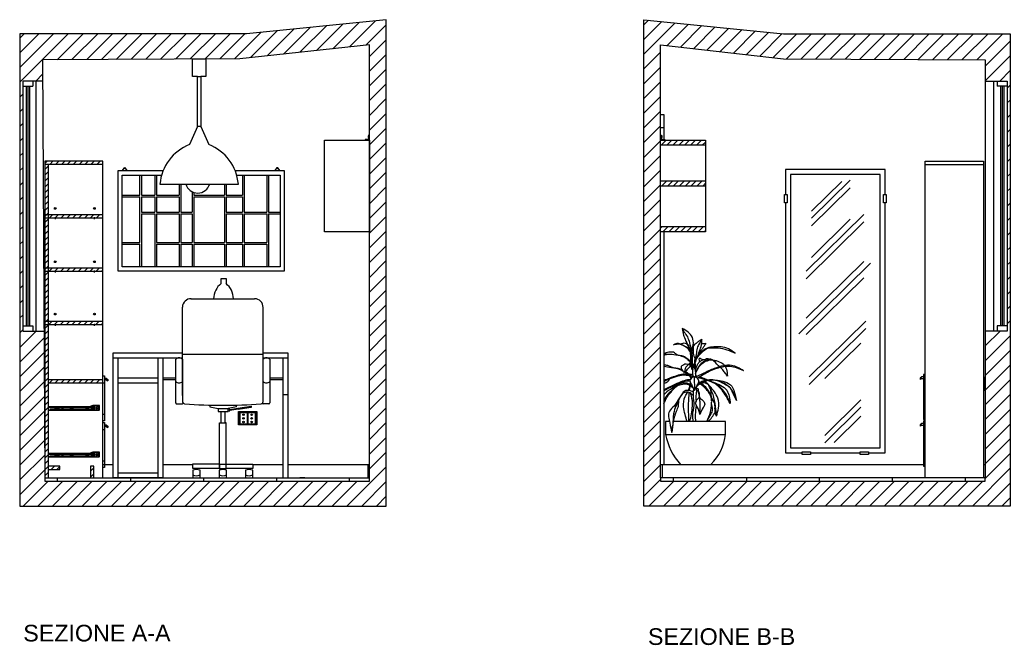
# Model space of a CAD drawing. Header units: inches. Extents: x -780 to 390, y -578 to 278.
# Drawn here: x -205 to 390, y -97 to 278 of the extents above; entities that cross this region are included whole.
import ezdxf

# ---------------------------------------------------------------- set-up
doc = ezdxf.new("R2010")
doc.units = ezdxf.units.IN
doc.header["$MEASUREMENT"] = 0
for name, color, linetype, lineweight in [('accessori', 5, 'Continuous', 9), ('accessori1', 30, 'Continuous', 5), ('finestre', 4, 'Continuous', 13), ('illuminazione', 2, 'Continuous', 13), ('linee prospetti', 1, 'Continuous', 18), ('mobili', 3, 'Continuous', 15), ('trame', 7, 'Continuous', 5)]:
    doc.layers.add(name, color=color, linetype=linetype, lineweight=lineweight)
doc.layers.add('piante', color=7, linetype='Continuous', lineweight=9, true_color=0x007a00)
doc.styles.get("Standard").update_dxf_attribs({"font": 'Arial.ttf'})
pattern_1 = [(45, (-4015.3084, -5984.924), (-1.7677675, 1.7677675), [])]

msp = doc.modelspace()

# ---------------------------------------------------------------- hatches: boundary and pattern name
at = {"layer": 'trame'}
h = msp.add_hatch(dxfattribs=at)
h.set_pattern_fill('ANSI31', color=256, scale=50)
h.set_pattern_definition([(45, (-1058.654, -357.128), (-4.419417, 4.419417), [])])
h.paths.add_polyline_path([(-204.62, 1.29), (-204.62, -13.71), (15.38, -13.71), (15.38, 1.29), (15.38, 263.06), (15.38, 278.06), (-68.5, 269.71), (-189.62, 269.71), (-204.62, 269.71)])
h.paths.add_polyline_path([(5.38, 1.29), (5.38, 3.29), (-189.62, 3.29), (-189.62, 1.29)], flags=16)
h.paths.add_polyline_path([(-189.62, 3.29), (5.35, 3.29), (5.35, 263.06), (-72.51, 254.71), (-190.94, 254.09)], flags=16)
h.paths.add_polyline_path([(-190.87, 241.29), (-202.88, 241.29), (-202.88, 91.29), (-190.08, 91.29)], flags=16)
h = msp.add_hatch(dxfattribs=at)
h.set_pattern_fill('ANSI31', color=256, scale=50)
h.set_pattern_definition([(45, (-721.3845, 382.284), (-4.419417, 4.419417), [])])
h.paths.add_polyline_path([(170.2, 278.06), (170.2, 263.06), (170.2, 1.29), (170.2, -13.71), (390.2, -13.71), (390.2, 1.29), (390.2, 269.71), (375.2, 269.71), (254.07, 269.71)])
h.paths.add_polyline_path([(254.07, 254.71), (375.2, 254.09), (375.2, 241.29), (388.46, 241.29), (388.46, 91.29), (375.2, 91.29), (375.2, 3.29), (375.2, 1.29), (180.2, 1.29), (180.2, 3.29), (180.2, 263.06)], flags=16)
h = msp.add_hatch(dxfattribs=at)
h.set_pattern_fill('ANSI31', color=256, scale=20.000006)
h.set_pattern_definition([(45, (-396.5413, -3.052), (-1.767768, 1.767768), [])])
h.paths.add_polyline_path([(207.2, 205.79), (180.2, 205.79), (180.2, 202.79), (207.2, 202.79)])
h.paths.add_polyline_path([(207.2, 181.29), (180.2, 181.29), (180.2, 178.29), (207.2, 178.29)])
h.paths.add_polyline_path([(207.2, 153.79), (180.2, 153.79), (180.2, 150.79), (207.2, 150.79)])
h = msp.add_hatch(dxfattribs=at)
h.set_pattern_fill('ANSI31', color=256, scale=20.000006)
h.set_pattern_definition(pattern_1)
h.paths.add_polyline_path([(-154.66, 191.29), (-154.66, 193.29), (-189.66, 193.29), (-189.66, 191.29)])
h.paths.add_polyline_path([(-187.66, 191.29), (-189.66, 191.29), (-189.66, 3.29), (-187.66, 3.29)], flags=17)
h = msp.add_hatch(dxfattribs=at)
h.set_pattern_fill('ANSI31', color=256, scale=20.000006)
h.set_pattern_definition(pattern_1)
h.paths.add_polyline_path([(-154.66, 161.29), (-189.66, 161.29), (-189.66, 159.29), (-154.66, 159.29)])
h = msp.add_hatch(dxfattribs=at)
h.set_pattern_fill('ANSI31', color=256, scale=20.000006)
h.set_pattern_definition(pattern_1)
h.paths.add_polyline_path([(-154.66, 129.29), (-187.66, 129.29), (-187.66, 127.29), (-154.66, 127.29)])
h = msp.add_hatch(dxfattribs=at)
h.set_pattern_fill('ANSI31', color=256, scale=20.000006)
h.set_pattern_definition(pattern_1)
h.paths.add_polyline_path([(-154.66, 97.29), (-187.66, 97.29), (-187.66, 95.29), (-154.66, 95.29)])
h = msp.add_hatch(dxfattribs=at)
h.set_pattern_fill('ANSI31', color=256, scale=20.000006)
h.set_pattern_definition(pattern_1)
h.paths.add_polyline_path([(-154.66, 62.29), (-187.66, 62.29), (-187.66, 60.29), (-154.66, 60.29)])
h = msp.add_hatch(dxfattribs=at)
h.set_pattern_fill('ANSI31', color=256, scale=20.000006)
h.set_pattern_definition(pattern_1)
h.paths.add_polyline_path([(-180.66, 10.29), (-187.66, 10.29), (-187.66, 8.29), (-180.66, 8.29)])
h.paths.add_polyline_path([(-160.23, 10.29), (-162.23, 10.29), (-162.23, 3.29), (-160.23, 3.29)])

# ---------------------------------------------------------------- linework, layer by layer
msp.add_line((-36.52, 3.29), (-33.52, 3.29))
at = {"layer": 'accessori'}
for p, q in [((-132.52, 172.88), (-132.52, 184.84)), ((-131.52, 184.84), (-131.52, 172.88)), ((-123.45, 184.84), (-123.45, 172.88)), ((-122.45, 184.84), (-122.45, 172.88)), ((-70.87, 184.84), (-70.87, 172.88)), ((-69.87, 184.84), (-69.87, 162.73)), ((-56.21, 184.84), (-56.21, 162.73)), ((-55.21, 184.84), (-55.21, 162.73)), ((-108.92, 179.53), (-108.92, 172.88)), ((-107.92, 179.53), (-107.92, 162.73)), ((-81.73, 179.53), (-81.73, 172.88)), ((-80.73, 179.53), (-80.73, 172.88)), ((-143.2, 172.88), (-132.52, 172.88)), ((-131.52, 172.88), (-123.45, 172.88)), ((-122.45, 172.88), (-108.92, 172.88)), ((-101.04, 174.87), (-101.04, 162.73)), ((-100.04, 174.46), (-100.04, 172.88)), ((-100.04, 172.88), (-81.73, 172.88)), ((-80.73, 172.88), (-70.87, 172.88)), ((-143.2, 171.88), (-132.52, 171.88)), ((-132.52, 144.52), (-132.52, 171.88)), ((-131.52, 171.88), (-131.52, 162.73)), ((-131.52, 171.88), (-123.45, 171.88)), ((-123.45, 171.88), (-123.45, 162.73)), ((-122.45, 171.88), (-122.45, 162.73)), ((-122.45, 171.88), (-108.92, 171.88)), ((-108.92, 171.88), (-108.92, 162.73)), ((-100.04, 171.88), (-100.04, 144.52)), ((-100.04, 171.88), (-81.73, 171.88)), ((-81.73, 171.88), (-81.73, 144.52)), ((-80.73, 171.88), (-80.73, 162.73)), ((-80.73, 171.88), (-70.87, 171.88)), ((-70.87, 171.88), (-70.87, 162.73)), ((-131.52, 162.73), (-123.45, 162.73)), ((-131.52, 161.73), (-131.52, 129.84)), ((-131.52, 161.73), (-123.45, 161.73)), ((-123.45, 161.73), (-123.45, 129.84)), ((-122.45, 162.73), (-108.92, 162.73)), ((-122.45, 161.73), (-122.45, 144.52)), ((-122.45, 161.73), (-108.92, 161.73)), ((-108.92, 161.73), (-108.92, 144.52)), ((-107.92, 162.73), (-101.04, 162.73)), ((-107.92, 161.73), (-107.92, 144.52)), ((-107.92, 161.73), (-101.04, 161.73)), ((-101.04, 161.73), (-101.04, 144.52)), ((-80.73, 162.73), (-70.87, 162.73)), ((-80.73, 161.73), (-80.73, 144.52)), ((-80.73, 161.73), (-70.87, 161.73)), ((-70.87, 161.73), (-70.87, 144.52)), ((-69.87, 162.73), (-56.21, 162.73)), ((-69.87, 161.73), (-69.87, 144.52)), ((-69.87, 161.73), (-56.21, 161.73)), ((-56.21, 161.73), (-56.21, 144.52)), ((-55.21, 162.73), (-48.2, 162.73)), ((-55.21, 161.73), (-55.21, 129.84)), ((-55.21, 161.73), (-48.2, 161.73)), ((-143.2, 144.52), (-132.52, 144.52)), ((-143.2, 143.52), (-132.52, 143.52)), ((-132.52, 129.84), (-132.52, 143.52)), ((-122.45, 144.52), (-108.92, 144.52)), ((-122.45, 143.52), (-122.45, 129.84)), ((-122.45, 143.52), (-108.92, 143.52)), ((-108.92, 143.52), (-108.92, 129.84)), ((-107.92, 144.52), (-101.04, 144.52)), ((-107.92, 143.52), (-107.92, 129.84)), ((-107.92, 143.52), (-101.04, 143.52)), ((-101.04, 143.52), (-101.04, 129.84)), ((-100.04, 144.52), (-81.73, 144.52)), ((-100.04, 143.52), (-100.04, 129.84)), ((-100.04, 143.52), (-81.73, 143.52)), ((-81.73, 143.52), (-81.73, 129.84)), ((-80.73, 144.52), (-70.87, 144.52)), ((-80.73, 143.52), (-80.73, 129.84)), ((-80.73, 143.52), (-70.87, 143.52)), ((-70.87, 143.52), (-70.87, 129.84)), ((-69.87, 144.52), (-56.21, 144.52)), ((-69.87, 143.52), (-69.87, 129.84)), ((-69.87, 143.52), (-56.21, 143.52)), ((-56.21, 143.52), (-56.21, 129.84)), ((185.52, 36.97), (183.26, 36.97)), ((183.26, 36.97), (183.26, 29.29)), ((219.26, 36.97), (188.02, 36.97)), ((219.26, 29.29), (219.26, 36.97)), ((183.26, 29.29), (219.26, 29.29)), ((4.35, 11.29), (4.35, 3.29)), ((180.2, 11.29), (338.2, 11.29)), ((181.2, 11.29), (181.2, 3.29)), ((192.28, 11.29), (210.34, 11.29)), ((374.2, 11.29), (375.2, 11.29))]:
    msp.add_line(p, q, dxfattribs=at)
for points in [[(-145.7, 187.34), (-145.7, 127.34), (-45.7, 127.34), (-45.7, 187.34), (-75.2, 187.34)], [(-118.61, 187.34), (-145.7, 187.34)], [(-143.2, 184.84), (-119.47, 184.84)], [(-74.35, 184.84), (-48.2, 184.84), (-48.2, 129.84), (-143.2, 129.84), (-143.2, 184.84)], [(-154.66, 11.29), (-148.65, 11.29)], [(-118.65, 11.29), (-100.89, 11.29)], [(-64.63, 11.29), (-46.65, 11.29)], [(-43.65, 11.29), (5.35, 11.29)]]:
    msp.add_lwpolyline(points, dxfattribs=at)
for centre, major_axis, start_param, end_param in [((217.41, 35.13), (24.5, 24.5), 2.525696, 3.115268), ((189.87, 32.65), (20.92, 20.92), 4.690951, 5.383738)]:
    msp.add_ellipse(centre, major_axis=major_axis, ratio=1, start_param=start_param, end_param=end_param, dxfattribs=at)
at = {"layer": 'accessori1'}
for p, q in [((4.65, 207.39), (4.85, 207.39)), ((180.9, 207.39), (180.7, 207.39))]:
    msp.add_line(p, q, dxfattribs=at)
for points in [[(5.35, 205.79), (5.35, 208.79), (4.85, 208.79), (4.85, 206.29), (2.85, 206.29), (2.85, 205.79)], [(4.85, 208.39), (4.65, 208.39), (4.65, 207.39), (4.65, 207.39)], [(180.2, 205.79), (180.2, 208.79), (180.7, 208.79), (180.7, 206.29), (182.7, 206.29), (182.7, 205.79)], [(180.7, 208.39), (180.9, 208.39), (180.9, 207.39), (180.9, 207.39)], [(-143.2, 187.34), (-141.92, 189.09)], [(-139.85, 187.34), (-141.13, 189.09)], [(-51.55, 187.34), (-50.27, 189.09)], [(-48.2, 187.34), (-49.48, 189.09)], [(255.19, 173.29), (256.19, 173.29), (256.19, 168.29), (254.69, 168.29), (254.69, 173.29), (255.19, 173.29)], [(314.69, 173.29), (315.69, 173.29), (315.69, 168.29), (314.19, 168.29), (314.19, 173.29), (314.69, 173.29)], [(374.63, 62.66), (374.25, 62.66), (374.25, 56.49), (374.63, 56.49)], [(375.2, 55.54), (374.63, 55.54), (374.63, 63.61), (375.2, 63.61)], [(-73.3, 42.43), (-73.3, 42.93), (-62.3, 42.93), (-62.3, 34.93), (-73.3, 34.93), (-73.3, 42.93)], [(-72.8, 35.43), (-62.8, 35.43), (-62.8, 42.43), (-72.8, 42.43), (-72.8, 35.43)], [(-72.3, 42.43), (-68.05, 42.43), (-68.05, 35.43), (-72.3, 35.43), (-72.3, 42.43)], [(-67.3, 42.43), (-63.3, 42.43), (-63.3, 35.43), (-67.55, 35.43), (-67.55, 42.43)], [(265.19, 17.79), (265.19, 18.79), (270.19, 18.79), (270.19, 17.29), (265.19, 17.29), (265.19, 17.79)], [(300.19, 17.79), (300.19, 18.79), (305.19, 18.79), (305.19, 17.29), (300.19, 17.29), (300.19, 17.79)]]:
    msp.add_lwpolyline(points, dxfattribs=at)
for centre, radius in [((-141.53, 189.09), 0.396), ((-49.88, 189.09), 0.396), ((-70.26, 41.04), 0.453), ((-70.26, 38.9), 0.453), ((-70.26, 36.76), 0.453), ((-65.42, 41.04), 0.453), ((-65.42, 38.9), 0.453), ((-65.42, 36.76), 0.453)]:
    msp.add_circle(centre, radius, dxfattribs=at)
at = {"layer": 'finestre', "lineweight": 5, "ltscale": 0.001}
for p, q in [((-202.88, 238.23), (-196.76, 238.23)), ((388.46, 238.23), (382.34, 238.23)), ((-202.88, 94.34), (-196.76, 94.34)), ((388.46, 94.34), (382.34, 94.34))]:
    msp.add_line(p, q, dxfattribs=at)
at = {"layer": 'finestre', "lineweight": 5}
for p, q in [((-200.84, 238.23), (-200.84, 94.34)), ((-199.82, 238.23), (-199.82, 94.34)), ((-198.8, 238.23), (-198.8, 94.34)), ((-196.76, 241.29), (-196.76, 238.23)), ((-194.72, 91.29), (-194.72, 241.29)), ((380.3, 91.29), (380.3, 241.29)), ((382.34, 241.29), (382.34, 238.23)), ((384.38, 238.23), (384.38, 94.34)), ((385.4, 238.23), (385.4, 94.34)), ((386.42, 238.23), (386.42, 94.34)), ((-196.76, 94.34), (-196.76, 91.29)), ((382.34, 94.34), (382.34, 91.29))]:
    msp.add_line(p, q, dxfattribs=at)
at = {"layer": 'finestre'}
for points in [[(-190.87, 241.29), (-202.88, 241.29), (-202.88, 91.29), (-190.08, 91.29)], [(375.2, 241.29), (388.46, 241.29), (388.46, 91.29), (375.2, 91.29)]]:
    msp.add_lwpolyline(points, dxfattribs=at)
at = {"layer": 'illuminazione'}
msp.add_line((-120.47, 179.53), (-73.35, 179.53), dxfattribs=at)
for points in [[(-97.91, 244.07), (-100.91, 244.07), (-100.91, 254.56), (-92.91, 254.56), (-92.91, 244.07), (-95.91, 244.07)], [(-95.91, 244.07), (-95.91, 214.07), (-97.91, 214.07), (-97.91, 244.07), (-95.91, 244.07)], [(-97.91, 214.07), (-102.74, 203.18)], [(-95.91, 214.07), (-91.07, 203.18)]]:
    msp.add_lwpolyline(points, dxfattribs=at)
for centre, radius, start, end in [((-92.44, 176.99), 28.14, 111.47742, 174.82264), ((-101.38, 176.99), 28.14, 5.17736, 68.52258), ((-97.74, 181.53), 7.44, 195.6007, 344.3993)]:
    msp.add_arc(centre, radius, start, end, dxfattribs=at)
at = {"layer": 'linee prospetti'}
for points in [[(15.38, 1.29), (15.38, 1.29), (15.38, 263.06), (15.38, 278.06), (-68.5, 269.71), (-189.62, 269.71), (-204.62, 269.71), (-204.62, 1.29), (-204.62, -13.71), (15.38, -13.71), (15.38, 1.29)], [(170.2, 1.29), (170.2, 1.29), (170.2, 263.06), (170.2, 278.06), (254.07, 269.71), (375.2, 269.71), (390.2, 269.71), (390.2, 1.29), (390.2, -13.71), (170.2, -13.71), (170.2, 1.29)], [(-190.94, 254.09), (-189.62, 3.29), (5.35, 3.29), (5.35, 263.06), (-72.51, 254.71), (-190.94, 254.09)], [(375.2, 254.09), (375.2, 3.29), (180.2, 3.29), (180.2, 263.06), (254.07, 254.71), (375.2, 254.09)], [(-189.62, 3.29), (-189.62, 1.29), (5.38, 1.29), (5.38, 3.29)], [(180.2, 3.29), (180.2, 1.29), (375.2, 1.29), (375.2, 3.29)]]:
    msp.add_lwpolyline(points, dxfattribs=at)
at = {"layer": 'mobili'}
for p, q in [((182.2, 213.29), (182.2, 206.29)), ((207.2, 202.79), (180.2, 202.79)), ((-154.66, 191.29), (-189.66, 191.29)), ((-187.66, 191.29), (-187.66, 3.29)), ((339.2, 191.29), (374.2, 191.29)), ((207.2, 181.29), (180.2, 181.29)), ((207.2, 178.29), (180.2, 178.29)), ((-189.66, 161.29), (-154.66, 161.29)), ((-189.66, 159.29), (-154.66, 159.29)), ((-183.67, 158.99), (-183.67, 158.79)), ((-183.07, 158.99), (-183.07, 158.79)), ((-160.07, 158.99), (-160.07, 158.79)), ((-159.47, 158.99), (-159.47, 158.79)), ((207.2, 153.79), (180.2, 153.79)), ((182.2, 150.79), (182.2, 11.29)), ((-189.66, 129.29), (-154.66, 129.29)), ((-189.66, 127.29), (-154.66, 127.29)), ((-183.67, 126.99), (-183.67, 126.79)), ((-183.07, 126.99), (-183.07, 126.79)), ((-160.07, 126.99), (-160.07, 126.79)), ((-159.47, 126.99), (-159.47, 126.79)), ((-88.22, 110.72), (-76.29, 110.72)), ((-189.66, 97.29), (-154.66, 97.29)), ((-189.66, 95.29), (-154.66, 95.29)), ((-183.67, 94.99), (-183.67, 94.79)), ((-183.67, 94.79), (-183.07, 94.79)), ((-183.07, 94.99), (-183.07, 94.79)), ((-160.07, 94.99), (-160.07, 94.79)), ((-160.07, 94.79), (-159.47, 94.79)), ((-159.47, 94.99), (-159.47, 94.79)), ((-148.65, 3.29), (-148.65, 78.29)), ((-148.65, 78.29), (-106.98, 78.29)), ((-106.98, 77.38), (-58.52, 77.38)), ((-58.52, 78.29), (-43.65, 78.29)), ((-43.65, 78.29), (-43.65, 3.29)), ((-145.65, 75.29), (-145.65, 3.29)), ((-121.65, 75.29), (-121.65, 3.29)), ((-118.65, 75.29), (-118.65, 3.29)), ((-46.65, 75.29), (-46.65, 3.29)), ((-187.66, 62.29), (-154.66, 62.29)), ((-187.66, 60.29), (-154.66, 60.29)), ((-154.66, 60.29), (-153.66, 60.29)), ((-152.66, 62.95), (-151.66, 62.31)), ((-152.66, 62.1), (-151.66, 61.45)), ((-145.65, 63.29), (-121.65, 63.29)), ((-145.65, 60.29), (-121.65, 60.29)), ((-118.65, 63.29), (-110.97, 63.29)), ((-118.65, 62.29), (-110.97, 62.29)), ((-58.52, 63.29), (-58.52, 63.29)), ((-58.52, 62.29), (-58.52, 62.29)), ((-54.52, 63.29), (-46.65, 63.29)), ((-54.52, 62.29), (-46.65, 62.29)), ((337.2, 63.75), (336.2, 63.11)), ((337.2, 62.9), (336.2, 62.25)), ((339.2, 61.09), (338.2, 61.09)), ((-110.42, 47.68), (-106.98, 47.68)), ((-55.07, 47.68), (-58.52, 47.68)), ((-46.65, 53.29), (-43.65, 53.29)), ((-165.18, 45.7), (-165.18, 45.8)), ((-160.72, 46.63), (-156.81, 46.63)), ((-90.4, 45.89), (-85.4, 44.89)), ((-85.4, 44.89), (-79.54, 44.89)), ((-74.54, 45.89), (-79.54, 44.89)), ((339.2, 42.29), (338.2, 42.29)), ((-154.66, 41.49), (-153.66, 41.49)), ((-83.86, 36.22), (-81.3, 36.22)), ((337.2, 35.75), (336.2, 35.11)), ((-154.66, 32.29), (-153.66, 32.29)), ((-152.66, 34.95), (-151.66, 34.31)), ((-152.66, 34.1), (-151.66, 33.45)), ((337.2, 34.9), (336.2, 34.25)), ((339.2, 33.09), (338.2, 33.09)), ((-160.72, 18.63), (-156.81, 18.63)), ((255.19, 18.29), (265.19, 18.29)), ((258.19, 21.29), (312.19, 21.29)), ((270.19, 18.29), (300.19, 18.29)), ((305.19, 18.29), (315.19, 18.29)), ((-165.18, 17.7), (-165.18, 17.8)), ((-154.66, 13.49), (-153.66, 13.49)), ((339.2, 14.29), (338.2, 14.29)), ((-145.65, 6.29), (-121.65, 6.29)), ((-84.76, 11.42), (-100.89, 11.42)), ((-100.89, 11.42), (-100.89, 8.93)), ((-100.89, 8.93), (-84.76, 8.93)), ((-99.27, 8.94), (-99.27, 8.11)), ((-97.87, 8.93), (-97.87, 8.1)), ((-84.76, 8.93), (-84.76, 11.42)), ((-84.76, 11.42), (-84.76, 8.91)), ((-84.76, 8.91), (-80.59, 8.91)), ((-83.31, 8.94), (-83.31, 8.11)), ((-81.91, 8.93), (-81.91, 8.1)), ((-80.76, 11.42), (-64.63, 11.42)), ((-80.59, 8.91), (-80.59, 11.42)), ((-64.63, 8.83), (-80.59, 8.91)), ((-67.65, 8.94), (-67.65, 8.11)), ((-66.25, 8.93), (-66.25, 8.1)), ((-64.63, 11.42), (-64.63, 8.83)), ((-118.52, 3.29), (-148.52, 3.29))]:
    msp.add_line(p, q, dxfattribs=at)
for points in [[(180.2, 221.28), (182.2, 221.28), (182.2, 213.29), (180.2, 213.29)], [(5.35, 205.79), (5.35, 150.79), (-21.65, 150.79), (-21.65, 205.79), (5.35, 205.79)], [(180.2, 205.79), (207.2, 205.79), (207.2, 150.79), (180.2, 150.79)], [(-154.66, 193.29), (-189.66, 193.29), (-189.66, 3.29), (-154.66, 3.29), (-154.66, 193.29)], [(339.2, 193.29), (374.2, 193.29), (374.2, 3.29), (339.2, 3.29), (339.2, 193.29)], [(315.19, 173.29), (315.19, 188.29), (255.19, 188.29), (255.19, 173.29)], [(312.19, 21.29), (312.19, 185.29), (258.19, 185.29), (258.19, 21.29)], [(255.19, 168.29), (255.19, 33.29)], [(315.19, 33.29), (315.19, 168.29)], [(-183.67, 158.79), (-183.07, 158.79)], [(-160.07, 158.79), (-159.47, 158.79)], [(-183.67, 126.79), (-183.07, 126.79)], [(-160.07, 126.79), (-159.47, 126.79)], [(-83.76, 119.8), (-83.76, 122.8), (-80.76, 122.8), (-80.76, 119.8)], [(-101.92, 110.72), (-63.58, 110.72)], [(-106.98, 52.68), (-106.98, 105.72)], [(-58.52, 52.68), (-58.52, 105.6)], [(-148.65, 75.29), (-106.98, 75.29)], [(-110.97, 48.17), (-110.98, 74.35)], [(-106.98, 74.35), (-106.98, 49.13)], [(-58.52, 75.29), (-43.65, 75.29)], [(-58.52, 49.02), (-58.52, 74.35)], [(-54.52, 74.35), (-54.52, 48.17)], [(-154.66, 61.49), (-154.66, 64.49), (-153.66, 64.49), (-153.66, 37.49), (-154.66, 37.49), (-154.66, 40.49)], [(-153.66, 62.95), (-152.66, 62.95)], [(-152.66, 62.1), (-153.66, 62.1)], [(-151.66, 62.31), (-151.66, 61.45)], [(336.2, 63.11), (336.2, 62.25)], [(338.2, 63.75), (337.2, 63.75)], [(337.2, 62.9), (338.2, 62.9)], [(339.2, 62.29), (339.2, 65.29), (338.2, 65.29), (338.2, 38.29), (339.2, 38.29), (339.2, 41.29)], [(-156.98, 46.71), (-160.78, 46.71), (-162.92, 45.8), (-187.66, 45.8), (-187.66, 43.71)], [(-187.66, 45.7), (-162.92, 45.7), (-160.72, 46.63)], [(-187.66, 43.91), (-156.94, 43.91)], [(-159.45, 45.6), (-186.52, 45.6), (-186.52, 45.5), (-159.45, 45.5), (-159.45, 45.6)], [(-159.4, 44.25), (-186.52, 44.25), (-186.52, 44.15), (-159.4, 44.15), (-159.4, 44.25)], [(-160.09, 44.15), (-186.52, 44.15), (-186.52, 44.05), (-159.4, 44.05), (-159.4, 44.15)], [(-182.69, 45.12), (-182.69, 45.12), (-182.09, 45.12)], [(-182.09, 44.72), (-182.09, 44.72), (-182.69, 44.72)], [(-179.24, 44.59), (-179.24, 44.59), (-179.24, 45.19)], [(-178.84, 45.19), (-178.84, 45.19), (-178.84, 44.59)], [(-163.94, 44.59), (-163.94, 44.59), (-163.94, 45.19)], [(-163.54, 45.19), (-163.54, 45.19), (-163.54, 44.59)], [(-157.62, 45.93), (-157.62, 45.93), (-157.62, 46.53)], [(-157.22, 46.53), (-157.22, 46.53), (-157.22, 45.93)], [(-156.78, 44.06), (-156.78, 46.56)], [(-90.4, 46.87), (-90.4, 45.89)], [(-85.4, 44.89), (-85.4, 43.1), (-79.54, 43.1), (-79.54, 44.89)], [(-83.86, 43.1), (-83.86, 36.22)], [(-81.3, 36.22), (-81.3, 43.1)], [(-79.54, 43.46), (-78.54, 43.46), (-78.54, 44.46), (-79.54, 44.46)], [(-78.54, 44.26), (-73.59, 44.96), (-73.5, 44.36), (-78.54, 43.65)], [(-74.54, 45.89), (-74.54, 46.87)], [(-73.59, 44.96), (-73.6, 45.06), (-65.68, 46.18), (-65.57, 45.38), (-73.49, 44.27), (-73.5, 44.36)], [(-154.66, 33.49), (-154.66, 36.49), (-153.66, 36.49), (-153.66, 9.49), (-154.66, 9.49), (-154.66, 12.49)], [(-84.76, 11.42), (-84.76, 36.22), (-83.86, 36.22)], [(-84.76, 11.42), (-80.59, 11.42), (-80.59, 36.22), (-81.3, 36.22)], [(338.2, 35.75), (337.2, 35.75)], [(339.2, 34.29), (339.2, 37.29), (338.2, 37.29), (338.2, 10.29), (339.2, 10.29), (339.2, 13.29)], [(-153.66, 34.95), (-152.66, 34.95)], [(-152.66, 34.1), (-153.66, 34.1)], [(-151.66, 34.31), (-151.66, 33.45)], [(255.19, 33.29), (255.19, 18.29)], [(315.19, 18.29), (315.19, 33.29)], [(336.2, 35.11), (336.2, 34.25)], [(337.2, 34.9), (338.2, 34.9)], [(-156.98, 18.71), (-160.78, 18.71), (-162.92, 17.8), (-187.66, 17.8), (-187.66, 15.71)], [(-187.66, 17.7), (-162.92, 17.7), (-160.72, 18.63)], [(-157.62, 17.93), (-157.62, 17.93), (-157.62, 18.53)], [(-157.22, 18.53), (-157.22, 18.53), (-157.22, 17.93)], [(-156.78, 16.06), (-156.78, 18.56)], [(-187.66, 15.91), (-156.94, 15.91)], [(-187.13, 17.7), (-187.13, 17.5), (-186.68, 17.5), (-186.68, 17.7)], [(-187.13, 15.91), (-187.13, 16.11), (-186.68, 16.11), (-186.68, 15.91)], [(-159.45, 17.6), (-186.52, 17.6), (-186.52, 17.5), (-159.45, 17.5), (-159.45, 17.6)], [(-159.4, 16.25), (-186.52, 16.25), (-186.52, 16.15), (-159.4, 16.15), (-159.4, 16.25)], [(-160.09, 16.15), (-186.52, 16.15), (-186.52, 16.05), (-159.4, 16.05), (-159.4, 16.15)], [(-182.69, 17.12), (-182.69, 17.12), (-182.09, 17.12)], [(-182.09, 16.72), (-182.09, 16.72), (-182.69, 16.72)], [(-179.24, 16.59), (-179.24, 16.59), (-179.24, 17.19)], [(-178.84, 17.19), (-178.84, 17.19), (-178.84, 16.59)], [(-163.94, 16.59), (-163.94, 16.59), (-163.94, 17.19)], [(-163.54, 17.19), (-163.54, 17.19), (-163.54, 16.59)], [(-187.66, 8.29), (-180.66, 8.29), (-180.66, 10.29), (-187.66, 10.29)], [(-160.23, 3.29), (-160.23, 10.29), (-162.23, 10.29), (-162.23, 3.29)], [(-100.77, 7.8), (-100.77, 3.59)], [(-96.37, 3.59), (-96.37, 7.77)], [(-84.81, 7.8), (-84.81, 3.59)], [(-80.41, 3.59), (-80.41, 7.77)], [(-69.15, 7.8), (-69.15, 3.59)], [(-64.75, 3.59), (-64.75, 7.77)], [(-100.47, 3.29), (-97.87, 3.29), (-96.67, 3.29)], [(-84.51, 3.29), (-81.91, 3.29), (-80.71, 3.29)], [(-68.85, 3.29), (-66.25, 3.29), (-65.05, 3.29)]]:
    msp.add_lwpolyline(points, dxfattribs=at)
for centre, radius in [((-183.37, 164.86), 0.5), ((-159.77, 164.86), 0.5), ((-183.37, 132.86), 0.5), ((-159.77, 132.86), 0.5), ((-183.37, 101.44), 0.5), ((-159.77, 101.44), 0.5), ((-183.24, 44.92), 0.3), ((-181.47, 44.92), 0.3), ((-173.89, 44.92), 0.3), ((-173.08, 44.92), 0.3), ((-164.57, 44.92), 0.3), ((-160.99, 44.92), 0.442), ((-160.09, 44.92), 0.3), ((-157.95, 44.91), 0.749), ((-157.95, 44.91), 0.685), ((-158.25, 46.25), 0.3), ((-157.95, 44.91), 0.295), ((-158.25, 18.25), 0.3), ((-183.24, 16.92), 0.3), ((-181.47, 16.92), 0.3), ((-173.89, 16.92), 0.3), ((-173.08, 16.92), 0.3), ((-164.57, 16.92), 0.3), ((-160.99, 16.92), 0.442), ((-160.09, 16.92), 0.3), ((-157.95, 16.91), 0.749), ((-157.95, 16.91), 0.685), ((-157.95, 16.91), 0.295)]:
    msp.add_circle(centre, radius, dxfattribs=at)
for centre, radius, start, end in [((-183.37, 158.99), 0.3, 0, 180), ((-159.77, 158.99), 0.3, 0, 180), ((-183.37, 126.99), 0.3, 0, 180), ((-159.77, 126.99), 0.3, 0, 180), ((-75.94, 110.32), 12.29, 129.50668, 178.15217), ((-88.58, 110.32), 12.29, 1.84783, 50.49332), ((-101.8, 105.54), 5.18, 88.71941, 178.06903), ((-63.7, 105.54), 5.18, 359.36979, 88.71941), ((-183.37, 94.99), 0.3, 0, 180), ((-159.77, 94.99), 0.3, 0, 180), ((-108.98, 72.43), 2.77, 43.85623, 136.14377), ((-56.52, 72.43), 2.77, 43.85623, 136.14377), ((-108.98, 62.99), 2.77, 223.85623, 316.14377), ((-56.52, 62.99), 2.77, 223.85623, 316.14377), ((-110.47, 48.19), 0.505, 178.49512, 275.37299), ((-105.5, 49.08), 1.47, 178.08006, 265.53341), ((-106.93, 48.19), 0.505, 264.62701, 335.02273), ((-82.57, 362.99), 316.22, 265.82096, 274.14005), ((-59.78, 48.87), 1.27, 271.75169, 6.74754), ((-58.57, 48.18), 0.505, 216.07953, 275.37299), ((-55.03, 48.18), 0.505, 264.62701, 1.50488), ((-182.51, 44.92), 0.272, 132.55454, 227.44546), ((-182.27, 44.92), 0.272, 312.55454, 47.44546), ((-179.04, 45.01), 0.272, 42.55454, 137.44546), ((-179.04, 44.78), 0.272, 222.55454, 317.44546), ((-163.74, 45.01), 0.272, 42.55454, 137.44546), ((-163.74, 44.78), 0.272, 222.55454, 317.44546), ((-157.42, 46.34), 0.272, 42.55454, 137.44546), ((-157.42, 46.11), 0.272, 222.55454, 317.44546), ((-156.96, 46.53), 0.181, 8.25939, 96.51341), ((-156.96, 44.09), 0.181, 263.48659, 351.74061), ((-157.42, 18.34), 0.272, 42.55454, 137.44546), ((-157.42, 18.11), 0.272, 222.55454, 317.44546), ((-156.96, 18.53), 0.181, 8.25939, 96.51341), ((-182.51, 16.92), 0.272, 132.55454, 227.44546), ((-182.27, 16.92), 0.272, 312.55454, 47.44546), ((-179.04, 17.01), 0.272, 42.55454, 137.44546), ((-179.04, 16.78), 0.272, 222.55454, 317.44546), ((-163.74, 17.01), 0.272, 42.55454, 137.44546), ((-163.74, 16.78), 0.272, 222.55454, 317.44546), ((-156.96, 16.09), 0.181, 263.48659, 351.74061), ((-98.61, 1.03), 7.11, 71.64278, 107.67126), ((-82.65, 1.03), 7.11, 71.64278, 107.67126), ((-66.99, 1.03), 7.11, 71.64278, 107.67126), ((-98.55, 8.77), 4.29, 238.81854, 300.49551), ((-100.44, 3.61), 0.329, 184.88048, 274.88048), ((-96.7, 3.61), 0.329, 265.11952, 355.11952), ((-82.58, 8.77), 4.29, 238.81854, 300.49551), ((-84.48, 3.61), 0.329, 184.88048, 274.88048), ((-80.74, 3.61), 0.329, 265.11952, 355.11952), ((-66.93, 8.77), 4.29, 238.81854, 300.49551), ((-68.82, 3.61), 0.329, 184.88048, 274.88048), ((-65.08, 3.61), 0.329, 265.11952, 355.11952)]:
    msp.add_arc(centre, radius, start, end, dxfattribs=at)
at = {"layer": 'piante'}
for p, q in [((198.3, 69.89), (198.94, 69.66)), ((199.25, 68.08), (199.77, 68.25)), ((200.4, 63.96), (200.6, 55.61))]:
    msp.add_line(p, q, dxfattribs=at)
for centre, major_axis, start_param, end_param in [((205.97, 88.6), (-3.44, 3.44), 2.108436, 2.704877), ((165.7, 75.12), (-23.11, 23.11), 3.8338, 4.109865), ((1255.2, 109.14), (747.56, 747.56), 2.38351, 2.391359), ((209.13, 71.1), (7.7, 7.7), 2.313892, 2.467435), ((330.47, 72.92), (91.57, 91.57), 2.365565, 2.426782), ((154.08, 63.3), (32.3, 32.3), 5.503444, 5.604512), ((166.65, 65.4), (-22.56, 22.56), 3.616988, 3.774813), ((295.25, 37), (70.41, 70.41), 2.122323, 2.167879)]:
    msp.add_ellipse(centre, major_axis=major_axis, ratio=1, start_param=start_param, end_param=end_param, dxfattribs=at)
for points, knots in [([(199.51, 71.51), (199.49, 72.34), (199.45, 73.87), (199.55, 76.45), (198.69, 79.49), (200.2, 83.16), (199.65, 89.12), (195.7, 91.4), (193.14, 92.88)], [0, 0, 0, 0, 52.203448, 95.407615, 161.27111, 242.581626, 335.542908, 506.510273, 506.510273, 506.510273, 506.510273]), ([(193.14, 92.88), (193.72, 91.91), (194.86, 89.97), (197.04, 87.01), (197.8, 83.14), (198.65, 80.53), (199.08, 79.22)], [0, 0, 0, 0, 70.438697, 140.877394, 226.765984, 312.654575, 312.654575, 312.654575, 312.654575]), ([(193.14, 92.88), (193.37, 91.5), (193.68, 89.66), (194.94, 86.41), (196.34, 83.19), (198.1, 80.56), (199, 79.33), (199.08, 79.22)], [0, 0, 0, 0, 86.620552, 116.045031, 217.792366, 304.999017, 313.159899, 313.159899, 313.159899, 313.159899]), ([(187.99, 82.97), (188.7, 83.46), (190.12, 84.44), (193.51, 83.11), (195.56, 81.7), (196.94, 80.75)], [0, 0, 0, 0, 50.716861, 101.504655, 208.933143, 208.933143, 208.933143, 208.933143]), ([(196.57, 80.92), (194.94, 82.04), (192.28, 83.86), (189.19, 83.22), (187.99, 82.97)], [0, 0, 0, 0, 116.469567, 190.680617, 190.680617, 190.680617, 190.680617]), ([(192.42, 83.63), (193.31, 83.96), (194.99, 84.58), (196.78, 82.64), (196.9, 81.31), (196.94, 80.75)], [0, 0, 0, 0, 54.056637, 102.422741, 137.253761, 137.253761, 137.253761, 137.253761]), ([(204.95, 86.42), (204.38, 86), (203.23, 85.15), (201.44, 83.84), (199.41, 82.27), (199.96, 79.92), (199.71, 77.46), (200.45, 75.77), (200.92, 74.7)], [0, 0, 0, 0, 44.401014, 88.802027, 142.765348, 184.77499, 226.784631, 297.370749, 297.370749, 297.370749, 297.370749]), ([(200.47, 70.14), (200.57, 70.74), (200.81, 72.19), (200.73, 74.47), (202.09, 76.27), (203.02, 77.46), (203.57, 79.46), (204.96, 82.1), (204.96, 84.91), (204.95, 86.42)], [0, 0, 0, 0, 38.439823, 92.246142, 135.877324, 175.500045, 185.557877, 264.705587, 358.032111, 358.032111, 358.032111, 358.032111]), ([(204.95, 86.42), (204.55, 85.66), (203.76, 84.12), (202.1, 81.59), (201.83, 78.23), (201.35, 75.86), (201.12, 74.7)], [0, 0, 0, 0, 54.230342, 108.460684, 185.828701, 259.914124, 259.914124, 259.914124, 259.914124]), ([(203.28, 78.39), (203.64, 78.69), (204.49, 79.4), (205.4, 80.9), (206.46, 82.12), (207.04, 83.27), (207.44, 83.79), (207.63, 84.03)], [0, 0, 0, 0, 29.301877, 68.783518, 108.26516, 129.773298, 149.094788, 149.094788, 149.094788, 149.094788]), ([(199.05, 72.17), (198.78, 72.45), (197.87, 73.43), (195.89, 74.92), (193.36, 76.77), (190.24, 76.35), (188.66, 78.74), (185.71, 78.78), (183.61, 78.17), (182.45, 77.66), (182.2, 77.55)], [0, 0, 0, 0, 24.186773, 83.035732, 156.307009, 212.235893, 256.946965, 315.750026, 378.47801, 395.460472, 395.460472, 395.460472, 395.460472]), ([(198.24, 72.54), (197.61, 73.19), (196.11, 74.72), (193.04, 76.25), (189.1, 77.02), (185.54, 77.24), (183.06, 77.35), (182.2, 77.28)], [0, 0, 0, 0, 56.466982, 132.952274, 209.810846, 305.230183, 358.964388, 358.964388, 358.964388, 358.964388]), ([(198.23, 78.26), (198.2, 78.33), (197.82, 79.31), (197.17, 80.15), (196.57, 80.92)], [17.283834, 17.283834, 17.283834, 17.283834, 19.044228, 39.154424, 39.154424, 39.154424, 39.154424]), ([(199.08, 75.91), (198.88, 76.43), (198.66, 76.98), (198.47, 77.54), (198.46, 77.58)], [0, 0, 0, 0, 11.516944, 12.361781, 12.361781, 12.361781, 12.361781]), ([(198.88, 79.5), (198.96, 78.3), (199.14, 75.79), (199.08, 73.26), (199.05, 71.94)], [3.12103, 3.12103, 3.12103, 3.12103, 28.045677, 55.646402, 55.646402, 55.646402, 55.646402]), ([(200.8, 71.19), (201.14, 72.46), (201.91, 75.31), (204.93, 78.46), (208.28, 81.6), (211.97, 81.03), (217.59, 81.43), (221.76, 79.52), (225.11, 77.99)], [0, 0, 0, 0, 80.643661, 181.286395, 271.336381, 346.951261, 401.046303, 623.955499, 623.955499, 623.955499, 623.955499]), ([(225.11, 77.99), (223.79, 78.94), (221.2, 80.79), (216.65, 82.05), (212.29, 81.81), (208.04, 81.45), (204.49, 78.8), (202.19, 76.16), (201.24, 74.25), (200.99, 73.74)], [0, 0, 0, 0, 101.378696, 197.891079, 287.293092, 374.394412, 457.932428, 555.49656, 591.056369, 591.056369, 591.056369, 591.056369]), ([(197.12, 71.19), (196.08, 71.36), (194.7, 71.59), (193.49, 70.54), (192.23, 70.06), (192.88, 67.91), (193.78, 66.92), (194.32, 66.32)], [0, 0, 0, 0, 60.026994, 79.747288, 99.467582, 134.453294, 187.741941, 187.741941, 187.741941, 187.741941]), ([(200.89, 68.34), (200.89, 68.69), (200.9, 69.33), (200.44, 70.13), (200.14, 71.08), (199.32, 71.8), (197.97, 72.43), (197.44, 71.63), (197.15, 71.19)], [0, 0, 0, 0, 21.67487, 39.007498, 56.340127, 83.07213, 106.981961, 135.410819, 135.410819, 135.410819, 135.410819]), ([(200.89, 68.34), (200.73, 68.62), (200.4, 69.17), (199.8, 70.18), (199.28, 71.21), (198.09, 71.95), (197.69, 71.54), (197.58, 71.43)], [0, 0, 0, 0, 20.169284, 40.338567, 72.632839, 97.144877, 106.328014, 106.328014, 106.328014, 106.328014]), ([(198.93, 70.12), (198.85, 70.26), (198.63, 70.64), (198.66, 71.09), (198.67, 71.39)], [0, 0, 0, 0, 9.391486, 27.431441, 27.431441, 27.431441, 27.431441]), ([(201.12, 68.14), (201.42, 68.82), (202.01, 70.15), (202.8, 72.07), (204.43, 73.58), (206.22, 74.07), (209.02, 75.28), (208.87, 74.41), (208.78, 74.15)], [0, 0, 0, 0, 15.494515, 30.343084, 43.219419, 58.59635, 75.994338, 81.382464, 81.382464, 81.382464, 81.382464]), ([(215.52, 70.01), (215.02, 70.46), (213.34, 71.95), (211.08, 75.11), (207.2, 73.6), (204.54, 72.01), (202.69, 69.37), (201.65, 67.6), (201.12, 66.7)], [52.253983, 52.253983, 52.253983, 52.253983, 66.21373, 98.510479, 120.144711, 143.109902, 163.913748, 185.900107, 185.900107, 185.900107, 185.900107]), ([(201.12, 65.6), (201.61, 66.57), (202.59, 68.54), (204.41, 71.59), (207.42, 73.36), (210.28, 74.34), (212.61, 73.74), (215.11, 73.17), (217.29, 72.16), (218.37, 70.99), (218.56, 70.75)], [0, 0, 0, 0, 22.720035, 46.019821, 72.313546, 93.947778, 106.442977, 121.43264, 148.009322, 154.329831, 154.329831, 154.329831, 154.329831]), ([(207.36, 73.58), (207.15, 73.66), (206.25, 74.01), (205.04, 74.17), (203.59, 75.03), (203, 74), (203.58, 73.52), (204.03, 73.15)], [7.182475, 7.182475, 7.182475, 7.182475, 11.923087, 27.767644, 35.436412, 38.48928, 48.47527, 48.47527, 48.47527, 48.47527]), ([(193.78, 67.07), (193.04, 67.52), (191.07, 68.7), (187.71, 69.07), (184.82, 70.6), (183.02, 70.92), (182.2, 70.98)], [0, 0, 0, 0, 53.682399, 142.406353, 205.301981, 256.018691, 256.018691, 256.018691, 256.018691]), ([(182.2, 70.13), (183.71, 69.92), (186.89, 69.34), (190.75, 69.31), (192.68, 68.22), (193.14, 67.96)], [244.774267, 244.774267, 244.774267, 244.774267, 340.401085, 444.959585, 477.965039, 477.965039, 477.965039, 477.965039]), ([(196.38, 65.51), (195.85, 65.53), (193.94, 65.43), (190.64, 64.96), (186.86, 63.32), (183.97, 62.3), (182.47, 61.79), (182.2, 61.7)], [23.926304, 23.926304, 23.926304, 23.926304, 34.945629, 63.32097, 92.93313, 120.580191, 126.553336, 126.553336, 126.553336, 126.553336]), ([(194.32, 66.32), (194.68, 66.67), (195.38, 67.37), (196.41, 68.28), (197.18, 69.28), (198.18, 69.87), (198.09, 71.27), (197.4, 71.21), (197.12, 71.19)], [0, 0, 0, 0, 30.974183, 61.948366, 85.722301, 109.496236, 131.303574, 147.007077, 147.007077, 147.007077, 147.007077]), ([(197.12, 71.19), (196.83, 70.9), (196.27, 70.34), (195.11, 69.5), (194.9, 67.88), (194.52, 66.84), (194.32, 66.32)], [0, 0, 0, 0, 25.251733, 50.503465, 85.511036, 120.518606, 120.518606, 120.518606, 120.518606]), ([(198.65, 63.02), (197.67, 64.26), (196.51, 65.69), (194.88, 66.49), (194.64, 66.61)], [0.870519, 0.870519, 0.870519, 0.870519, 32.810974, 38.446575, 38.446575, 38.446575, 38.446575]), ([(195.01, 66.98), (195.18, 66.9), (196.47, 66.23), (197.94, 65.06), (199.04, 63.8), (199.3, 63.5)], [0, 0, 0, 0, 3.847077, 30.211447, 38.507143, 38.507143, 38.507143, 38.507143]), ([(199.74, 64.82), (199.05, 65.05), (198.27, 65.31), (197.47, 65.43), (197.38, 65.44)], [0, 0, 0, 0, 15.041609, 16.959326, 16.959326, 16.959326, 16.959326]), ([(199.25, 68.08), (199.11, 68.64), (198.84, 69.7), (198.96, 70.77), (199.02, 71.28)], [0, 0, 0, 0, 36.009999, 67.261879, 67.261879, 67.261879, 67.261879]), ([(199.77, 68.25), (199.7, 68.72), (199.58, 69.47), (199.57, 70.22), (199.57, 70.5)], [0, 0, 0, 0, 29.619588, 47.02993, 47.02993, 47.02993, 47.02993]), ([(201.15, 63.73), (202.35, 64.26), (204.11, 65.04), (207.06, 66.58), (209.93, 67.91), (215.19, 70.05), (220.95, 71.7), (226.58, 69.7), (228.87, 68.33), (230.06, 67.62)], [0, 0, 0, 0, 81.884064, 120.255929, 208.30069, 278.828132, 477.685367, 557.757834, 644.76611, 644.76611, 644.76611, 644.76611]), ([(202.13, 63.13), (203.04, 63.64), (205.14, 64.84), (208.53, 66.75), (212.23, 68.46), (216.72, 69.84), (222.89, 70.83), (227.42, 68.8), (230.06, 67.62)], [0, 0, 0, 0, 65.56493, 151.088084, 243.201276, 319.20792, 445.364965, 621.830259, 621.830259, 621.830259, 621.830259]), ([(220.33, 64.31), (219.8, 64.99), (218.73, 66.34), (217.41, 68.24), (216.42, 69.2), (216.02, 69.56)], [0, 0, 0, 0, 18.041341, 36.082683, 47.485096, 47.485096, 47.485096, 47.485096]), ([(219.01, 70.13), (219.35, 69.6), (220.22, 67.73), (220.28, 65.7), (220.33, 64.31)], [159.588619, 159.588619, 159.588619, 159.588619, 172.537673, 201.363356, 201.363356, 201.363356, 201.363356]), ([(182.2, 60.05), (182.31, 60.08), (183.17, 60.35), (184.87, 60.71), (185.84, 63.25), (188.52, 63.45), (191.29, 64.62), (194.36, 65.11), (196.52, 64.81), (197.27, 64.66)], [77.615685, 77.615685, 77.615685, 77.615685, 79.832717, 95.917803, 111.566445, 128.896766, 146.227086, 175.529645, 191.547784, 191.547784, 191.547784, 191.547784]), ([(186.75, 63.33), (185.49, 62.72), (183.91, 61.97), (182.5, 61), (182.2, 60.81)], [0, 0, 0, 0, 86.559228, 108.5487, 108.5487, 108.5487, 108.5487]), ([(198.28, 62.13), (197.62, 62.1), (195.6, 62.01), (191.99, 60.69), (187.49, 58.58), (184.09, 56.95), (182.33, 56.03), (182.2, 55.96)], [0, 0, 0, 0, 41.232269, 125.885444, 237.066917, 352.719154, 361.419986, 361.419986, 361.419986, 361.419986]), ([(182.2, 55.41), (183.88, 56.62), (187.65, 58.05), (192.38, 60.4), (195.88, 61.53), (197.58, 61.36), (197.84, 61.34)], [508.229576, 508.229576, 508.229576, 508.229576, 638.87143, 753.037099, 843.432232, 859.676616, 859.676616, 859.676616, 859.676616]), ([(199.19, 58.34), (198.26, 59.01), (196.34, 60.4), (192.84, 59.99), (189.53, 58.39), (186.01, 56.23), (183.2, 54.27), (182.22, 52.94), (182.2, 52.91)], [0, 0, 0, 0, 69.291558, 143.810012, 204.001706, 299.800871, 404.97216, 406.94155, 406.94155, 406.94155, 406.94155]), ([(182.2, 47.86), (182.57, 48.48), (183.51, 50.19), (184.56, 52.73), (187.17, 55.1), (188.94, 58.2), (192.68, 59.41), (195.98, 59.99), (198.27, 58.3), (199.4, 57.36), (199.91, 56.93)], [80.257435, 80.257435, 80.257435, 80.257435, 125.125537, 201.934911, 248.007137, 344.697002, 411.437395, 488.321724, 539.462705, 581.256485, 581.256485, 581.256485, 581.256485]), ([(200.6, 63.85), (200.24, 63.8), (198.95, 63.64), (197.2, 61.47), (198.81, 59.36), (199.64, 57.47), (200.28, 56.23), (200.6, 55.61)], [0, 0, 0, 0, 22.712992, 81.873114, 127.807414, 171.14262, 214.477825, 214.477825, 214.477825, 214.477825]), ([(200.6, 55.61), (200.78, 55.94), (201.27, 56.87), (202.02, 58.66), (203.56, 60.58), (202.71, 63.2), (201.3, 63.63), (200.6, 63.85)], [0, 0, 0, 0, 23.614402, 65.742778, 122.10766, 167.075649, 210.545639, 210.545639, 210.545639, 210.545639]), ([(210.83, 52.5), (210.33, 53.38), (209.16, 55.47), (206.71, 58.49), (204.37, 60.07), (203.17, 60.88)], [0, 0, 0, 0, 63.489527, 149.530447, 239.530447, 239.530447, 239.530447, 239.530447]), ([(203.6, 63.88), (204.24, 63.67), (205.86, 63.1), (207.43, 62.47), (208.39, 62.07)], [17.020618, 17.020618, 17.020618, 17.020618, 31.054146, 52.91629, 52.91629, 52.91629, 52.91629]), ([(203.65, 60.62), (204.58, 60.97), (206.83, 61.82), (210.54, 62.54), (214.67, 61.65), (218.98, 61.09), (223.16, 58.85), (224.68, 54.26), (225.38, 51.37), (225.8, 49.65)], [0, 0, 0, 0, 61.671712, 150.944776, 230.877748, 322.19215, 426.054559, 502.08429, 613.705255, 613.705255, 613.705255, 613.705255]), ([(208.06, 36.97), (208.92, 38.83), (210.49, 42.23), (210.82, 46.87), (211.04, 51.11), (209.15, 54.76), (207.21, 57.12), (204.01, 59.53)], [0, 0, 0, 0, 42.230321, 77.084302, 96.285344, 129.611009, 159.244099, 159.244099, 159.244099, 159.244099]), ([(225.8, 49.65), (224.89, 52.35), (223.44, 56.66), (218.82, 59.7), (214.99, 61.41), (210.97, 62.11), (207.14, 61.25), (205.07, 60.43), (204.3, 60.1)], [0, 0, 0, 0, 57.333411, 91.418011, 111.035351, 144.837718, 174.177111, 191.410834, 191.410834, 191.410834, 191.410834]), ([(213.79, 40.2), (213.4, 41.45), (212.65, 43.86), (213.27, 48.06), (209.77, 51.75), (211.17, 56.68), (208.62, 59.54), (206.36, 60.37), (205.24, 60.12), (204.65, 59.86)], [0, 0, 0, 0, 27.073234, 52.312093, 83.440215, 122.047987, 144.587729, 156.225598, 169.940168, 169.940168, 169.940168, 169.940168]), ([(213.79, 40.2), (214.29, 41.77), (215.41, 45.25), (215.05, 52.13), (211.1, 56.55), (208.47, 60.03), (207.17, 60.71), (206.62, 60.99)], [0, 0, 0, 0, 102.887317, 228.654244, 407.720824, 459.543599, 498.027882, 498.027882, 498.027882, 498.027882]), ([(222.09, 47.77), (221.03, 50.43), (219.09, 55.31), (213.8, 59.58), (210.23, 61.02), (208.83, 61.51), (208.71, 61.55)], [0, 0, 0, 0, 58.586688, 107.727302, 136.037018, 138.694726, 138.694726, 138.694726, 138.694726]), ([(209.36, 61.67), (210.2, 61.32), (213.98, 59.75), (219.62, 57.79), (221.63, 51.96), (221.93, 49.23), (222.09, 47.77)], [60.242632, 60.242632, 60.242632, 60.242632, 79.149468, 144.662826, 171.403058, 202.149114, 202.149114, 202.149114, 202.149114]), ([(222.09, 47.77), (221.25, 49.23), (219.7, 51.92), (217.58, 55.5), (215.17, 57.98), (213.59, 59.21), (212.81, 59.81)], [0, 0, 0, 0, 105.381592, 194.248459, 258.541616, 319.733527, 319.733527, 319.733527, 319.733527]), ([(225.8, 49.65), (225.01, 51.19), (223.76, 53.62), (222.36, 57.43), (219.01, 59.13), (216.8, 60.37), (215.58, 61.05)], [0, 0, 0, 0, 109.491781, 172.019294, 244.081767, 332.430621, 332.430621, 332.430621, 332.430621]), ([(190.06, 58.6), (189.08, 57.58), (187.12, 55.54), (183.72, 52.85), (182.74, 50.16), (182.2, 48.88)], [0, 0, 0, 0, 88.883576, 177.767151, 263.757347, 263.757347, 263.757347, 263.757347]), ([(199.97, 54.69), (199.02, 55.11), (197.38, 55.85), (194.58, 55.65), (193, 53.48), (190.93, 50.48), (189.13, 46.49), (184.06, 42.89), (185.7, 36.38), (186.56, 32.3), (186.95, 30.47)], [0, 0, 0, 0, 64.510464, 112.367752, 159.892903, 222.629496, 343.795332, 430.411728, 578.655446, 699.63842, 699.63842, 699.63842, 699.63842]), ([(186.95, 30.47), (187.58, 34.82), (188.37, 40.24), (191.26, 46.49), (190.9, 50.32), (192.86, 53.07), (194.87, 54.92), (197.63, 54.92), (198.87, 53.55), (199.57, 52.79)], [0, 0, 0, 0, 273.073177, 340.436372, 424.457798, 500.714469, 542.23603, 590.839734, 653.153135, 653.153135, 653.153135, 653.153135]), ([(196.17, 36.97), (195.75, 38.39), (194.89, 41.32), (193.51, 46.32), (194.34, 51.21), (195.97, 53.89), (196.51, 54.77)], [0, 0, 0, 0, 92.47205, 190.615618, 322.10326, 386.557895, 386.557895, 386.557895, 386.557895]), ([(197.23, 54.66), (197.17, 53.19), (197.04, 50.25), (196.7, 45.84), (196.95, 41.41), (197.02, 38.45), (197.06, 36.97)], [0, 0, 0, 0, 91.910228, 183.820456, 276.259896, 368.699335, 368.699335, 368.699335, 368.699335]), ([(197.78, 36.97), (198.5, 40.06), (199.69, 45.12), (199.27, 50.99), (198.35, 53.4), (198.15, 53.91)], [0, 0, 0, 0, 197.181034, 324.530945, 358.312597, 358.312597, 358.312597, 358.312597]), ([(199.94, 36.97), (199.69, 38.32), (199.09, 41.59), (201.04, 46.66), (199.67, 51.83), (200.02, 55.07), (200.17, 56.41)], [0, 0, 0, 0, 84.480767, 204.822281, 323.461566, 407.598597, 407.598597, 407.598597, 407.598597]), ([(201.12, 56.62), (201.72, 56.88), (202.77, 57.36), (202.73, 55.48), (203.72, 54.08), (202.94, 51.24), (205.75, 49.98), (207.16, 47.41), (205.28, 44.66), (204.42, 42.63), (203.83, 41.24)], [0, 0, 0, 0, 30.594117, 54.024866, 89.506129, 141.193265, 204.410034, 255.95419, 300.000075, 396.607529, 396.607529, 396.607529, 396.607529]), ([(203.83, 41.24), (203.46, 42.8), (202.92, 45.11), (200.9, 47.73), (201.74, 49.12), (202.01, 50.54), (204.06, 51.48), (203.04, 53.64), (202.89, 55.36), (202.07, 55.7), (201.81, 55.81)], [0, 0, 0, 0, 103.041157, 151.733661, 178.492585, 196.331868, 240.930074, 285.817934, 322.476903, 338.853716, 338.853716, 338.853716, 338.853716]), ([(201.72, 49.25), (201.65, 50.37), (201.48, 52.69), (202.1, 55.55), (201.81, 57.28), (201.73, 57.83)], [85.534985, 85.534985, 85.534985, 85.534985, 108.917661, 133.798175, 145.283819, 145.283819, 145.283819, 145.283819]), ([(213.79, 40.2), (213.68, 41.54), (213.36, 45.31), (212.76, 50.29), (211.12, 55.04), (209.82, 57.24), (209.13, 58.42)], [0, 0, 0, 0, 84.040122, 236.880519, 311.365753, 396.338337, 396.338337, 396.338337, 396.338337]), ([(191.5, 51.2), (190.99, 49.85), (189.98, 47.14), (187.78, 42.56), (187.78, 36.75), (187.23, 32.56), (186.95, 30.47)], [0, 0, 0, 0, 90.528946, 181.057891, 313.542796, 446.027701, 446.027701, 446.027701, 446.027701]), ([(203.45, 51.66), (203.53, 50.95), (203.69, 49.5), (203.92, 47.04), (203.82, 44.28), (203.83, 42.25), (203.83, 41.24)], [0, 0, 0, 0, 44.956979, 90.997939, 154.29865, 217.599361, 217.599361, 217.599361, 217.599361]), ([(201.55, 36.97), (201.36, 38.36), (200.92, 41.56), (201.69, 44.75), (201.78, 46.57)], [0, 0, 0, 0, 28.899827, 66.935998, 66.935998, 66.935998, 66.935998]), ([(208.18, 36.97), (208.64, 37.94), (209.57, 39.86), (211.76, 43), (211.25, 45.68), (210.96, 47.24)], [0, 0, 0, 0, 67.222764, 134.445528, 229.02597, 229.02597, 229.02597, 229.02597]), ([(208.72, 36.97), (209.54, 37.81), (211.21, 39.52), (212.4, 41.59), (213.01, 42.65)], [0, 0, 0, 0, 72.64957, 148.717171, 148.717171, 148.717171, 148.717171])]:
    msp.add_open_spline(points, degree=3, knots=knots, dxfattribs=at)
for points in [[(184.83, 77.27), (183.95, 77.1), (183.08, 76.94), (182.2, 76.75)], [(208.32, 73.15), (208.14, 73.23), (207.96, 73.31), (207.79, 73.39)], [(208.6, 73.72), (208.51, 73.53), (208.42, 73.34), (208.32, 73.15)], [(198.5, 64.39), (198.92, 64.29), (199.33, 64.18), (199.74, 64.08)], [(201.26, 64.65), (201.66, 64.52), (202.05, 64.4), (202.44, 64.27)], [(204.01, 59.53), (203.24, 59.08), (202.48, 58.45), (201.73, 57.83)], [(207.63, 61.91), (205.98, 62.44), (204.32, 62.9), (202.65, 63.36)], [(203.59, 59.79), (203.32, 59.67), (203.06, 59.56), (202.79, 59.44)], [(204.01, 59.53), (203.64, 59.76), (203.26, 59.99), (202.88, 60.22)]]:
    msp.add_open_spline(points, degree=3, dxfattribs=at)
at = {"layer": 'trame'}
for p, q in [((270.93, 158.97), (294.18, 181.85)), ((270.93, 163.2), (289.03, 181)), ((270.93, 154.34), (294.18, 177.21)), ((267.63, 127.27), (302.21, 161.3)), ((267.63, 122.71), (302.21, 156.74)), ((270.93, 135.52), (294.18, 158.39)), ((263.17, 89.64), (306.23, 132.01)), ((267.63, 99.05), (302.21, 133.08)), ((267.63, 89.21), (302.21, 123.24)), ((269.45, 63.76), (303.49, 97.25)), ((269.45, 59.3), (303.49, 92.79)), ((278.82, 62.72), (300.54, 84.1)), ((278.82, 28.7), (300.54, 50.07)), ((278.82, 24.26), (300.54, 45.64)), ((284.47, 24.39), (300.54, 40.21)), ((-181.92, 1.29), (-181.92, 3.29)), ((-138.12, 3.29), (-138.12, 1.29)), ((-94.32, 3.29), (-94.32, 1.29)), ((-50.52, 3.29), (-50.52, 1.29)), ((-6.72, 3.29), (-6.72, 1.29)), ((187.93, 1.29), (187.93, 3.29)), ((231.73, 3.29), (231.73, 1.29)), ((275.53, 3.29), (275.53, 1.29)), ((319.33, 3.29), (319.33, 1.29)), ((363.13, 3.29), (363.13, 1.29))]:
    msp.add_line(p, q, dxfattribs=at)

# ---------------------------------------------------------------- texts
at = {"layer": 'trame', "char_height": 10, "attachment_point": 1}
for s, insert in [('SEZIONE A-A', (-202.55, -84.98)), ('SEZIONE B-B', (172.63, -87.07))]:
    msp.add_mtext_dynamic_manual_height_columns(s, width=229.5265, gutter_width=1, heights=[0], dxfattribs=dict(at, insert=insert))

doc.saveas('drawing.dxf')
